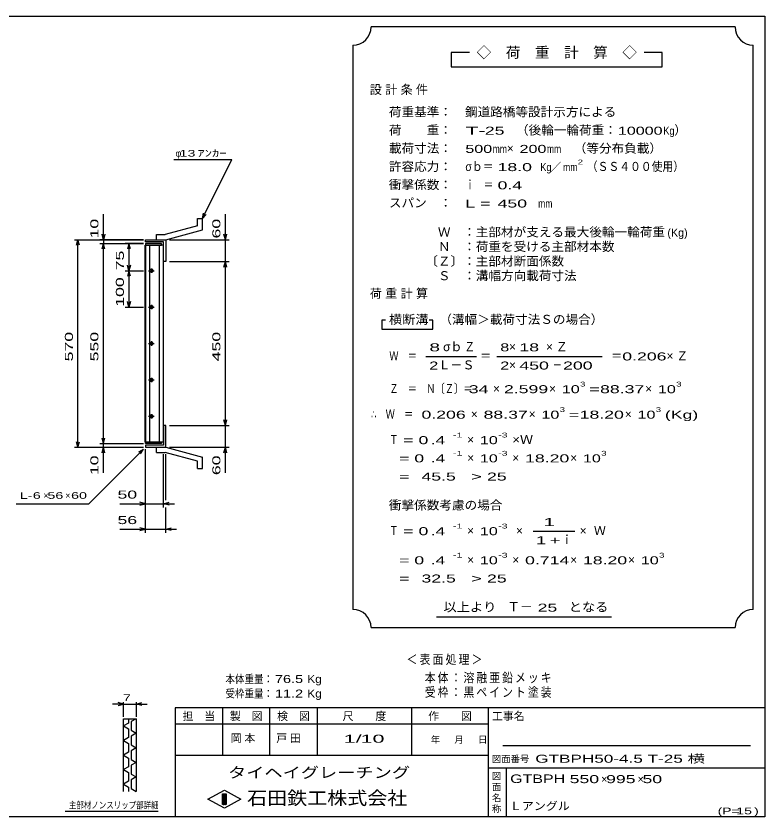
# Model space of a CAD drawing. Units: millimetres, scale not verified. Extents: x -1820 to 1731, y -1282 to 1054.
# Drawn here: x -326 to 1731, y -1146 to 1054 of the extents above; entities that cross this region are included whole.
import ezdxf
from ezdxf.enums import TextEntityAlignment as Align

# ---------------------------------------------------------------- set-up
doc = ezdxf.new("R2010")
doc.units = ezdxf.units.MM
doc.header["$LTSCALE"] = 10
for name, color, linetype, lineweight in [('0_2', 150, 'Continuous', 25), ('16', 3, 'Continuous', 25), ('19', 6, 'Continuous', 25), ('22', 2, 'Continuous', 25), ('32', 4, 'Continuous', 25)]:
    doc.layers.add(name, color=color, linetype=linetype, lineweight=lineweight)
doc.styles.add('ベクトル', font='')
doc.styles.get('ベクトル').set_extended_font_data('ベクトル')

msp = doc.modelspace()

# ---------------------------------------------------------------- linework, layer by layer
at = {"layer": '0_2'}
for p, q in [((-1729, 1053.5), (1731, 1053.5)), ((1731, 1053.5), (1731, -1146.5)), ((1731, -846.5), (111, -846.5)), ((111, -846.5), (111, -1146.5)), ((241, -846.5), (241, -976.5)), ((371, -976.5), (371, -846.5)), ((501, -846.5), (501, -976.5)), ((761, -976.5), (761, -846.5)), ((971, -846.5), (971, -1146.5)), ((971, -891.5), (111, -891.5)), ((1691, -951.5), (1011, -951.5)), ((111, -976.5), (971, -976.5)), ((971, -1011.5), (1731, -1011.5)), ((1021, -1146.5), (1021, -1011.5)), ((201, -1097.5), (246, -1072.5)), ((246, -1072.5), (291, -1097.5)), ((246, -1122.5), (201, -1097.5)), ((241, -1082.5), (251, -1082.5)), ((241, -1112.5), (241, -1082.5)), ((241, -1082.5), (243, -1082.5)), ((243, -1082.5), (243, -1112.5)), ((245, -1112.5), (245, -1082.5)), ((245, -1082.5), (247, -1082.5)), ((291, -1097.5), (246, -1122.5)), ((247, -1082.5), (247, -1112.5)), ((249, -1112.5), (249, -1082.5)), ((249, -1082.5), (251, -1082.5)), ((251, -1082.5), (251, -1112.5)), ((251, -1082.5), (251, -1112.5)), ((251, -1112.5), (241, -1112.5)), ((243, -1112.5), (245, -1112.5)), ((247, -1112.5), (249, -1112.5)), ((1731, -1146.5), (-1729, -1146.5))]:
    msp.add_line(p, q, dxfattribs=at)
at = {"layer": '16'}
for p, q in [((28.3, -116.5), (28.3, 424.5)), ((28.3, 424.5), (29, 424.5)), ((73, 429), (29, 429)), ((29, 429), (29, 424.5)), ((29, 424.5), (73, 424.5)), ((29, 424.5), (29, -116.5)), ((79, 424.5), (29, 424.5)), ((40.5, 424.5), (40.5, -116.5)), ((67.5, -116.5), (67.5, 424.5)), ((73, 424.5), (73, 429)), ((79, -116.5), (79, 424.5)), ((37.5, 354), (53.5, 354)), ((47.5, 357), (43.5, 357)), ((45.5, 360), (45.5, 348)), ((43.5, 351), (47.5, 351)), ((37.5, 254), (53.5, 254)), ((47.5, 257), (43.5, 257)), ((43.5, 251), (47.5, 251)), ((45.5, 260), (45.5, 248)), ((37.5, 154), (53.5, 154)), ((47.5, 157), (43.5, 157)), ((45.5, 160), (45.5, 148)), ((43.5, 151), (47.5, 151)), ((37.5, 54), (53.5, 54)), ((47.5, 57), (43.5, 57)), ((43.5, 51), (47.5, 51)), ((45.5, 60), (45.5, 48)), ((47.5, -43), (43.5, -43)), ((45.5, -40), (45.5, -52)), ((37.5, -46), (53.5, -46)), ((43.5, -49), (47.5, -49)), ((29, -116.5), (28.3, -116.5)), ((29, -116.5), (73, -116.5)), ((29, -121), (29, -116.5)), ((29, -116.5), (79, -116.5)), ((73, -121), (29, -121)), ((73, -116.5), (73, -121))]:
    msp.add_line(p, q, dxfattribs=at)
for centre, radius, start, end in [((43.5, 354), 3, 90, 270), ((45.5, 354), 4, 46.6, 133.4), ((47.5, 354), 3, 270, 90), ((45.5, 354), 4, 226.6, 313.4), ((43.5, 254), 3, 90, 270), ((45.5, 254), 4, 46.6, 133.4), ((45.5, 254), 4, 226.6, 313.4), ((47.5, 254), 3, 270, 90), ((43.5, 154), 3, 90, 270), ((45.5, 154), 4, 46.6, 133.4), ((47.5, 154), 3, 270, 90), ((45.5, 154), 4, 226.6, 313.4), ((43.5, 54), 3, 90, 270), ((45.5, 54), 4, 46.6, 133.4), ((45.5, 54), 4, 226.6, 313.4), ((47.5, 54), 3, 270, 90), ((43.5, -46), 3, 90, 270), ((45.5, -46), 4, 46.6, 133.4), ((47.5, -46), 3, 270, 90), ((45.5, -46), 4, 226.6, 313.4)]:
    msp.add_arc(centre, radius, start, end, dxfattribs=at)
at = {"layer": '19'}
for p, q in [((172, 497), (186, 497)), ((172, 477), (172, 497)), ((186, 466), (186, 497)), ((172, 477), (83, 453)), ((85, 439), (186, 466)), ((60, 453), (83, 453)), ((60, 439), (60, 453)), ((29, 433), (29, 439)), ((29, 439), (84, 439)), ((79, 433), (29, 433)), ((60, 439), (85, 439)), ((79, 379), (79, 433)), ((84, 439), (85, 438)), ((85, 438), (85, 379)), ((85, 379), (79, 379)), ((85, -71), (79, -71)), ((79, -71), (79, -125)), ((85, -130), (85, -71)), ((29, -125), (29, -131)), ((79, -125), (29, -125)), ((29, -131), (84, -131)), ((60, -131), (85, -131)), ((60, -145), (60, -131)), ((84, -131), (85, -130)), ((85, -131), (186, -158)), ((60, -145), (83, -145)), ((172, -169), (83, -145)), ((172, -189), (172, -169)), ((186, -189), (186, -158)), ((172, -189), (186, -189))]:
    msp.add_line(p, q, dxfattribs=at)
at = {"layer": '22', "color": 4}
for p, q in [((1649, 1023.5), (649, 1023.5)), ((599, 973.5), (599, -576.5)), ((1699, -576.5), (1699, 973.5)), ((919, 953.5), (869, 953.5)), ((869, 953.5), (869, 913.5)), ((1449, 953.5), (1399, 953.5)), ((1449, 913.5), (1449, 953.5)), ((869, 913.5), (1449, 913.5)), ((107, 659), (267, 659)), ((186, 497), (267, 659)), ((-86, 439), (-86, 509)), ((186, 497), (189, 511.6)), ((186, 497), (196, 508)), ((249, 439), (249, 509)), ((-86, 439), (-90, 454)), ((-82, 454), (-86, 439)), ((249, 439), (245, 454)), ((249, 439), (253, 454)), ((-166, 439), (24, 439)), ((-160, 424), (-156, 439)), ((-152, 424), (-156, 439)), ((-156, -131), (-156, 439)), ((24, 439), (-96, 439)), ((-96, 429), (24, 429)), ((-90, 414), (-86, 429)), ((-86, 439), (-86, 429)), ((-82, 414), (-86, 429)), ((-86, -121), (-86, 429)), ((24, 429), (-26, 429)), ((-16, 429), (-20, 414)), ((-12, 414), (-16, 429)), ((-16, 429), (-16, 354)), ((95, 439), (259, 439)), ((249, 379), (249, 439)), ((95, 379), (259, 379)), ((245, 364), (249, 379)), ((253, 364), (249, 379)), ((249, -71), (249, 379)), ((-26, 354), (24, 354)), ((-16, 354), (-20, 369)), ((-16, 354), (-20, 339)), ((-12, 369), (-16, 354)), ((-12, 339), (-16, 354)), ((-16, 354), (-16, 254)), ((-16, 254), (-20, 269)), ((-12, 269), (-16, 254)), ((-26, 254), (24, 254)), ((689, 218.5), (679, 218.5)), ((679, 218.5), (679, 193.5)), ((819, 218.5), (809, 218.5)), ((819, 193.5), (819, 218.5)), ((679, 193.5), (819, 193.5)), ((799, 118.5), (939, 118.5)), ((994, 118.5), (1284, 118.5)), ((249, -71), (245, -56)), ((249, -71), (253, -56)), ((95, -71), (259, -71)), ((249, -131), (249, -71)), ((-86, -121), (-90, -106)), ((-86, -121), (-82, -106)), ((-166, -131), (24, -131)), ((-156, -131), (-160, -116)), ((-156, -131), (-152, -116)), ((-96, -121), (24, -121)), ((-96, -131), (24, -131)), ((-90, -146), (-86, -131)), ((-86, -131), (-86, -121)), ((-82, -146), (-86, -131)), ((-86, -201), (-86, -131)), ((95, -131), (259, -131)), ((245, -146), (249, -131)), ((253, -146), (249, -131)), ((249, -201), (249, -131)), ((-126, -286), (24, -136)), ((11, -144), (24, -136)), ((16, -149), (24, -136)), ((29, -296), (29, -136)), ((29, -366), (29, -136)), ((79, -296), (79, -150)), ((85, -276), (85, -150)), ((-326, -286), (-126, -286)), ((-41, -286), (29, -286)), ((29, -286), (14, -282)), ((14, -290), (29, -286)), ((29, -286), (79, -286)), ((79, -286), (94, -282)), ((94, -290), (79, -286)), ((79, -286), (109, -286)), ((85, -366), (85, -296)), ((29, -356), (14, -352)), ((85, -356), (100, -352)), ((-41, -356), (29, -356)), ((14, -360), (29, -356)), ((29, -356), (85, -356)), ((100, -360), (85, -356)), ((85, -356), (115, -356)), ((1094, -361.5), (1209, -361.5)), ((829, -596.5), (1309, -596.5)), ((649, -626.5), (1649, -626.5))]:
    msp.add_line(p, q, dxfattribs=at)
for centre, start, end in [((599, 1023.5), 270, 0), ((1699, 1023.5), 180, 270), ((599, -626.5), 0, 90), ((1699, -626.5), 90, 180)]:
    msp.add_arc(centre, 50, start, end, dxfattribs=at)
at = {"layer": '32'}
for p, q in [((-31, -836.5), (-46, -832.5)), ((-31, -871.5), (-31, -831.5)), ((4, -831.5), (4, -871.5)), ((4, -836.5), (19, -832.5)), ((-31, -836.5), (-61, -836.5)), ((-46, -840.5), (-31, -836.5)), ((-31, -836.5), (4, -836.5)), ((19, -840.5), (4, -836.5)), ((4, -836.5), (34, -836.5)), ((-31, -876.5), (4, -876.5)), ((-31, -1076.5), (-31, -876.5)), ((-17, -876.5), (-17, -888.5)), ((4, -876.5), (-10, -884.5)), ((4, -876.5), (4, -1076.5)), ((-17, -888.5), (-31, -896.5)), ((-31, -896.5), (-17, -904.5)), ((-10, -884.5), (-10, -908.5)), ((-17, -904.5), (-17, -928.5)), ((-10, -908.5), (4, -916.5)), ((4, -916.5), (-10, -924.5)), ((-17, -928.5), (-31, -936.5)), ((-31, -936.5), (-17, -944.5)), ((-17, -944.5), (-17, -968.5)), ((-10, -924.5), (-10, -948.5)), ((-10, -948.5), (4, -956.5)), ((4, -956.5), (-10, -964.5)), ((-10, -964.5), (-10, -988.5)), ((-17, -968.5), (-31, -976.5)), ((-31, -976.5), (-17, -984.5)), ((-17, -984.5), (-17, -1008.5)), ((-10, -988.5), (4, -996.5)), ((-17, -1008.5), (-31, -1016.5)), ((4, -996.5), (-10, -1004.5)), ((-10, -1004.5), (-10, -1028.5)), ((-31, -1016.5), (-17, -1024.5)), ((-17, -1024.5), (-17, -1048.5)), ((-10, -1028.5), (4, -1036.5)), ((-17, -1048.5), (-31, -1056.5)), ((4, -1036.5), (-10, -1044.5)), ((-10, -1044.5), (-10, -1068.5)), ((-31, -1056.5), (-17, -1064.5)), ((-17, -1064.5), (-17, -1076.5)), ((-10, -1068.5), (4, -1076.5)), ((64, -1131.5), (-191, -1131.5))]:
    msp.add_line(p, q, dxfattribs=at)

# ---------------------------------------------------------------- texts
at = {"layer": '0_2', "style": 'ベクトル'}
for s, height, p in [('担\u3000当', 21.99, (131, -869.5)), ('製\u3000図', 21.99, (261, -869.5)), ('検\u3000図', 21.99, (391, -869.5)), ('尺\u3000\u3000度', 21.99, (571, -869.5)), ('作\u3000\u3000図', 21.99, (806, -869.5)), ('工事名', 21.99, (981, -869.5)), ('年', 18.3, (813, -934)), ('月', 18.3, (878, -934)), ('日', 18.3, (943, -934)), ('図面番号', 18.33, (981, -987)), ('図', 18.3, (981, -1034)), ('面', 18.3, (981, -1064)), ('名', 18.3, (981, -1094)), ('称', 18.3, (981, -1124))]:
    msp.add_text(s, height=height, dxfattribs=at).set_placement(p, align=Align.MIDDLE_LEFT)
at = {"layer": '0_2', "color": 222, "style": 'ベクトル'}
for s, height, width, p in [('タイヘイグレーチング', 29.33, 1.25, (256, -1024.5)), ('石田鉄工株式会社', 36.66, 1.1, (308.5, -1094.5))]:
    msp.add_text(s, height=height, dxfattribs=dict(at, width=width)).set_placement(p, align=Align.MIDDLE_LEFT)
at = {"layer": '22', "style": 'ベクトル'}
for s, height, p in [('◇\u3000荷\u3000重\u3000計\u3000算\u3000◇', 29.33, (939, 953.5)), ('）', 24.2, (1482, 740)), ('×', 24.2, (1022, 690)), ('φ', 18.3, (112, 676.5)), ('／', 22, (1141.5, 638.5)), ('(Kg)', 21.99, (1463, 458.5)), ('σｂ', 24.19, (847, 145)), ('×', 24.2, (1028, 145)), ('Ｌ－Ｓ', 24.19, (834, 95)), ('×', 24.2, (1028, 95)), ('×', 24.2, (984, 30)), ('×', 24.2, (1138, 30)), ('×', 24.2, (1402, 30)), ('×', 24.2, (923, -40)), ('×', 24.2, (1082, -40)), ('×', 24.2, (1346, -40)), ('×', 24.2, (913, -110)), ('×', 24.2, (913, -160)), ('×', 24.2, (1037, -160)), ('×', 24.2, (1196, -160)), ('×', 18.3, (-251, -263.5)), ('×', 18.3, (-191, -263.5)), ('Ｗ', 24.2, (1261, -360)), ('×', 24.2, (913, -360)), ('×', 24.2, (1047, -360)), ('ｉ', 24.2, (1170.5, -385)), ('×', 24.2, (1222, -360)), ('×', 24.2, (913, -440)), ('×', 24.2, (1037, -440)), ('×', 24.2, (1196, -440)), ('×', 24.2, (1355, -440)), ('Ｔ－', 25.66, (1023, -569)), ('×', 22, (1281, -1042.5)), ('×', 22, (1381, -1042.5))]:
    msp.add_text(s, height=height, dxfattribs=at).set_placement(p, align=Align.MIDDLE_LEFT)
for s, height, width, p in [('荷重基準：\u3000', 24.19, 1.05, (698, 790)), ('鋼道路橋等設計示方による', 24.19, 1.05, (907, 790)), ('荷\u3000\u3000重：\u3000', 24.19, 1.05, (698, 740)), ('T-', 21.99, 2, (908, 738.5)), (' 25 ', 21.99, 1.65, (948, 738.5)), ('（後輪一輪荷重：', 24.19, 1.05, (1047, 740)), ('10000', 21.99, 1.5, (1327, 738.5)), ('Kg', 21.99, 0.85, (1452, 738.5)), ('載荷寸法：\u3000', 24.19, 1.05, (698, 690)), ('\u3000（等分布負載）', 24.19, 1.05, (1171, 690)), (' 13 ', 18.33, 1.6, (112, 676.5)), ('ｱﾝｶｰ', 18.33, 1.6, (172, 676.5)), ('500', 21.99, 1.5, (908, 688.5)), ('mm', 21.99, 0.8, (983, 688.5)), ('200', 21.99, 1.5, (1057, 688.5)), ('mm', 21.99, 0.8, (1132, 688.5)), ('許容応力：\u3000', 24.19, 1.05, (698, 640)), ('σｂ＝', 24.19, 0.9, (908, 640)), (' 18.0', 21.99, 1.65, (983, 638.5)), ('Kg', 21.99, 0.85, (1114, 638.5)), ('mm', 21.99, 0.8, (1176.5, 638.5)), ('2', 13.2, 1.5, (1216.5, 652.5)), ('（ＳＳ４００使用）', 24.19, 0.9, (1241.5, 640)), ('衝撃係数：\u3000', 24.19, 1.05, (698, 590)), ('ｉ\u3000＝', 24.19, 0.75, (908, 590)), (' 0.4', 21.99, 1.65, (983, 588.5)), ('スパン\u3000：\u3000', 24.19, 1.05, (698, 540)), ('L =', 21.99, 1.65, (908, 538.5)), (' 450 ', 21.99, 1.65, (983, 538.5)), ('mm', 21.99, 0.8, (1108, 538.5)), ('\u3000Ｗ\u3000：主部材が支える最大後輪一輪荷重', 24.19, 1.05, (798, 460)), ('\u3000Ｎ\u3000：荷重を受ける主部材本数', 24.19, 1.05, (798, 420)), ('〔Ｚ〕：主部材断面係数', 24.19, 1.05, (798, 380)), ('\u3000Ｓ\u3000：溝幅方向載荷寸法', 24.19, 1.05, (798, 340)), ('横断溝', 24.19, 1.1, (698, 220)), ('\u3000（溝幅＞載荷寸法Ｓの場合）', 24.19, 1.05, (802, 220)), ('8', 22, 1.8, (809, 143.5)), ('Ｚ', 24.2, 0.9, (905, 145)), ('8', 22, 1.5, (1004, 143.5)), (' 18 ', 21.99, 1.65, (1043, 143.5)), ('Ｗ\u3000＝', 24.19, 0.75, (699, 120)), ('＝', 24.2, 0.9, (949, 120)), ('＝', 24.2, 0.9, (1309, 120)), ('0.206', 21.99, 1.65, (1339, 118.5)), ('2', 22, 1.5, (809, 93.5)), ('2', 22, 1.5, (1004, 93.5)), (' 450 ', 21.99, 1.65, (1043, 93.5)), ('－', 24.2, 0.75, (1148, 95)), (' 200 ', 21.99, 1.65, (1163, 93.5)), ('Ｚ\u3000＝\u3000Ｎ〔Ｚ〕＝', 24.19, 0.75, (699, 30)), ('3', 13.2, 1.5, (1223, 42.5)), ('3', 13.2, 1.5, (1487, 42.5)), (' 34 ', 21.99, 1.65, (904, 28.5)), ('2.599', 21.99, 1.65, (1014, 28.5)), ('10', 21.99, 1.5, (1173, 28.5)), ('=', 22, 1.7, (1248, 28.5)), ('88.37', 21.99, 1.65, (1278, 28.5)), ('10', 21.99, 1.5, (1437, 28.5)), ('3', 13.2, 1.5, (1167, -27.5)), ('3', 13.2, 1.5, (1431, -27.5)), ('∴\u3000Ｗ\u3000＝', 24.19, 0.75, (649, -40)), (' 0.206', 21.99, 1.65, (774, -41.5)), ('88.37', 21.99, 1.65, (958, -41.5)), ('10', 21.99, 1.5, (1117, -41.5)), ('=', 22, 1.7, (1192, -41.5)), ('18.20', 21.99, 1.65, (1222, -41.5)), ('10', 21.99, 1.5, (1381, -41.5)), ('(Kg)', 21.99, 1.65, (1456, -41.5)), ('Ｔ', 24.2, 0.75, (699, -110)), (' = 0', 21.99, 1.65, (724, -111.5)), (' .4 ', 21.99, 1.65, (799, -111.5)), ('-1', 13.2, 1.65, (874, -97.5)), ('10', 21.99, 1.5, (948, -111.5)), ('-3', 13.2, 1.65, (998, -97.5)), ('×Ｗ', 24.19, 1.1, (1037, -110)), ('  = 0', 21.99, 1.65, (699, -161.5)), (' .4 ', 21.99, 1.65, (799, -161.5)), ('-1', 13.2, 1.65, (874, -147.5)), ('10', 21.99, 1.5, (948, -161.5)), ('-3', 13.2, 1.65, (998, -147.5)), ('18.20', 21.99, 1.65, (1072, -161.5)), ('10', 21.99, 1.5, (1231, -161.5)), ('3', 13.2, 1.5, (1281, -147.5)), ('  =', 21.99, 1.65, (699, -211.5)), (' 45.5', 21.99, 1.65, (774, -211.5)), ('>', 22, 1.7, (924, -211.5)), (' 25 ', 21.99, 1.65, (954, -211.5)), ('L-', 18.33, 1.6, (-316, -263.5)), (' 6 ', 18.33, 1.6, (-291, -263.5)), (' 56 ', 18.33, 1.6, (-251, -263.5)), (' 60 ', 18.33, 1.6, (-186, -263.5)), (' 50 ', 21.99, 1.65, (-61, -261)), ('衝撃係数考慮の場合', 24.19, 1.05, (698, -290)), (' 56 ', 21.99, 1.65, (-61, -331)), ('Ｔ', 24.2, 0.75, (699, -360)), (' = 0', 21.99, 1.65, (724, -361.5)), (' .4 ', 21.99, 1.65, (799, -361.5)), ('-1', 13.2, 1.65, (874, -347.5)), ('10', 21.99, 1.5, (948, -361.5)), ('-3', 13.2, 1.65, (998, -347.5)), ('  = 0', 21.99, 1.65, (699, -441.5)), (' .4 ', 21.99, 1.65, (799, -441.5)), ('-1', 13.2, 1.65, (874, -427.5)), ('10', 21.99, 1.5, (948, -441.5)), ('-3', 13.2, 1.65, (998, -427.5)), ('0.714', 21.99, 1.65, (1072, -441.5)), ('18.20', 21.99, 1.65, (1231, -441.5)), ('10', 21.99, 1.5, (1390, -441.5)), ('3', 13.2, 1.5, (1440, -427.5)), (' 32.5', 21.99, 1.65, (774, -491.5)), ('>', 22, 1.7, (924, -491.5)), (' 25 ', 21.99, 1.65, (954, -491.5)), ('  =', 21.99, 1.65, (699, -491.5)), ('以上より\u3000', 24.19, 1.1, (848, -570)), (' 25 ', 21.99, 1.65, (1093, -571.5)), ('となる', 24.19, 1.1, (1192, -570)), ('本体重量：', 21.99, 0.85, (249, -767.5)), (' 76.5', 21.99, 1.35, (374, -767.5)), ('Kg', 21.99, 1.1, (474, -767.5)), ('受枠重量：', 21.99, 0.85, (249, -807.5)), (' 11.2', 21.99, 1.35, (374, -807.5)), ('Kg', 21.99, 1.1, (474, -807.5)), ('1/', 21.99, 2, (574, -931.5)), (' 10 ', 21.99, 2, (604, -931.5)), ('GTBPH50-4.5 T-25 横          ', 21.99, 1.6, (1100, -986.5)), ('GTBPH', 23.46, 1.4, (1031, -1041.5)), (' 550 ', 21.99, 1.65, (1181, -1042.5)), (' 995 ', 21.99, 1.65, (1281, -1042.5)), (' 50 ', 21.99, 1.65, (1381, -1042.5)), ('Ｌアングル', 21.99, 1.1, (1030, -1116.5)), ('(P=', 18.33, 1.55, (1601, -1130)), (' 15 ', 18.33, 1.6, (1641, -1130)), (')', 18.3, 1.6, (1701, -1130))]:
    msp.add_text(s, height=height, dxfattribs=dict(at, width=width)).set_placement(p, align=Align.MIDDLE_LEFT)
at = {"layer": '22', "style": 'ベクトル', "width": 1.65}
for s, p in [(' 10 ', (-111, 429)), (' 60 ', (224, 429)), (' 75 ', (-41, 341.5)), (' 100 ', (-41, 241.5)), (' 570 ', (-181, 91.5)), (' 550 ', (-111, 91.5)), (' 450 ', (224, 91.5)), (' 10 ', (-111, -221)), (' 60 ', (224, -221))]:
    msp.add_text(s, height=21.99, rotation=90, dxfattribs=at).set_placement(p, align=Align.MIDDLE_LEFT)
at = {"layer": '22', "attachment_point": 4, "style": 'ベクトル'}
for s, insert, char_height in [('\\T1.28;設計条件', (645.5, 850), 24.19), ('\\T1.28;荷重計算', (645.5, 290), 24.19), ('\\T1.42;×Ｚ', (1129.5, 145), 24.19), ('\\T1.42;×Ｚ', (1460.5, 120), 24.19), ('\\T1.25;\\W2;\\~1\\~', (1101.5, -336.5), 21.99), ('\\T1.33;\\W1.75;1+', (1101.5, -386.5), 21.99), ('\\T1.2;\\W0.85;＜表面処理＞', (746.5, -715), 25.66), ('\\T1.19;\\W0.85;本体：溶融亜鉛メッキ', (796.5, -765), 25.66), ('\\T1.19;\\W0.85;受枠：黒ペイント塗装', (796.5, -805), 25.66), ('\\T1.25;岡本\u3000', (263.5, -931.5), 21.99), ('\\T1.25;戸田\u3000', (388.5, -931.5), 21.99)]:
    msp.add_mtext(s, dxfattribs=dict(at, insert=insert, char_height=char_height))
at = {"layer": '32', "color": 2, "style": 'ベクトル'}
for s, width, p in [(' 7 ', 1.6, (-43.5, -819)), ('主部材ノンスリップ部詳細', 0.8, (-181, -1114))]:
    msp.add_text(s, height=18.33, dxfattribs=dict(at, width=width)).set_placement(p, align=Align.MIDDLE_LEFT)

doc.saveas('drawing.dxf')
